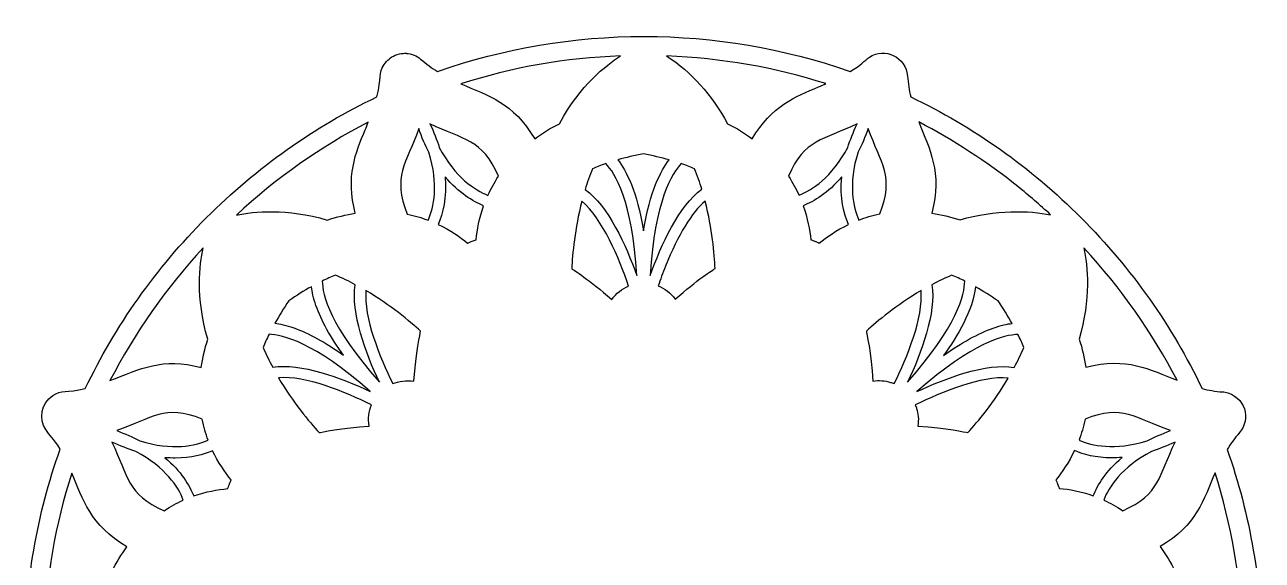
# Model space of a CAD drawing. Header units: millimetres. Extents: x -471 to 1551, y -2688 to 316.
# Drawn here: x 668.1 to 796.9, y -2326.5 to -2270.7 of the extents above; entities that cross this region are included whole.
import ezdxf

# ---------------------------------------------------------------- set-up
doc = ezdxf.new("R2010")
doc.units = ezdxf.units.MM
doc.header["$MEASUREMENT"] = 0
doc.layers.add('Layer 1', color=7, linetype='Continuous')

msp = doc.modelspace()

# ---------------------------------------------------------------- linework, layer by layer
at = {"layer": 'Layer 1', "color": 250}
for points, knots in [([(796.9349, -2336.4045), (796.9349, -2336.4045), (796.9349, -2336.4045), (796.9349, -2336.4045), (796.9349, -2336.4045), (796.9349, -2328.9713), (795.6735, -2321.7407), (793.2858, -2314.9381), (793.2858, -2314.9381), (793.6462, -2314.3524), (794.0517, -2313.7668), (794.5698, -2313.1811), (794.5698, -2313.1811), (795.7636, -2311.8071), (795.2681, -2309.3969), (792.9254, -2308.9464), (792.9254, -2308.9464), (792.9254, -2308.9464), (792.8128, -2308.9464), (792.8128, -2308.9464), (792.8128, -2308.9464), (792.0469, -2308.9014), (791.3261, -2308.7662), (790.6729, -2308.6085), (790.6729, -2308.6085), (787.5645, -2302.0988), (783.3297, -2296.1071), (778.0814, -2290.8362), (778.0814, -2290.8362), (772.8331, -2285.5879), (766.8189, -2281.3531), (760.3317, -2278.2447), (760.3317, -2278.2447), (760.174, -2277.569), (760.0613, -2276.8707), (759.9938, -2276.0823), (759.9938, -2276.0823), (759.8586, -2274.1226), (757.6286, -2273.0415), (756.0293, -2274.1226), (756.0293, -2274.1226), (755.5112, -2274.483), (755.1734, -2274.9336), (754.0246, -2275.6093), (754.0246, -2275.6093), (740.2167, -2270.7439), (724.8997, -2270.7439), (711.0693, -2275.6093), (711.0693, -2275.6093), (710.4836, -2275.2489), (709.8979, -2274.8209), (709.3123, -2274.3253), (709.3123, -2274.3253), (708.9068, -2273.965), (708.3662, -2273.7397), (707.8256, -2273.7172), (707.8256, -2273.7172), (707.8481, -2273.7172), (707.2625, -2273.6496), (706.6543, -2273.9199), (706.6543, -2273.9199), (706.2038, -2274.1226), (705.7984, -2274.438), (705.5056, -2274.8884), (705.5056, -2274.8884), (704.8748, -2275.812), (705.2803, -2276.2174), (704.7622, -2278.2447), (704.7622, -2278.2447), (698.2524, -2281.3531), (692.2608, -2285.5879), (686.9899, -2290.8362), (686.9899, -2290.8362), (686.9899, -2290.8362), (686.9899, -2290.8362), (686.9899, -2290.8362), (686.9899, -2290.8362), (686.9899, -2290.8362), (686.9899, -2290.8362), (686.9899, -2290.8362), (686.9899, -2290.8362), (681.7416, -2296.0845), (677.5068, -2302.0988), (674.3984, -2308.586), (674.3984, -2308.586), (672.3936, -2309.0815), (671.9206, -2308.7211), (671.0196, -2309.3293), (671.0196, -2309.3293), (669.8032, -2310.1177), (669.533, -2311.762), (670.2762, -2312.8658), (670.2762, -2312.8658), (670.6591, -2313.4739), (671.0872, -2313.7443), (671.7854, -2314.893), (671.7854, -2314.893), (669.3529, -2321.7181), (668.0914, -2328.9713), (668.0914, -2336.4045), (668.0914, -2336.4045), (668.0914, -2336.4045), (668.0914, -2336.4045), (668.0914, -2336.4045), (668.0914, -2336.4045), (668.0914, -2336.4045), (668.0914, -2336.4045), (668.0914, -2336.4045), (668.0914, -2336.4045), (668.0914, -2343.8378), (669.3528, -2351.0683), (671.7405, -2357.8934), (671.7405, -2357.8934), (671.3801, -2358.4565), (670.9747, -2359.0422), (670.4566, -2359.6278), (670.4566, -2359.6278), (669.0826, -2361.2271), (670.1187, -2363.7274), (672.2136, -2363.8625), (672.2136, -2363.8625), (673.0019, -2363.9076), (673.7002, -2364.0202), (674.3534, -2364.1779), (674.3534, -2364.1779), (677.5295, -2370.8228), (681.7867, -2376.7919), (686.9675, -2381.9502), (686.9675, -2381.9502), (692.2158, -2387.1985), (698.2301, -2391.4332), (704.7398, -2394.5643), (704.7398, -2394.5643), (704.8975, -2395.2175), (705.0102, -2395.9158), (705.0552, -2396.7041), (705.0552, -2396.7041), (705.1453, -2397.8304), (705.9562, -2398.9116), (707.4879, -2399.0918), (707.4879, -2399.0918), (709.1998, -2399.0467), (708.9295, -2398.461), (711.0468, -2397.1772), (711.0468, -2397.1772), (711.9478, -2397.4925), (712.8488, -2397.7853), (713.7499, -2398.0556), (713.7499, -2398.0556), (726.5216, -2401.9299), (740.78, -2401.8173), (753.9797, -2397.1772), (753.9797, -2397.1772), (754.5653, -2397.5376), (755.151, -2397.943), (755.7367, -2398.4611), (755.7367, -2398.4611), (757.1332, -2399.6775), (759.5434, -2399.1594), (759.9713, -2396.8168), (759.9713, -2396.8168), (759.9713, -2396.8168), (759.9713, -2396.7041), (759.9713, -2396.7041), (759.9713, -2396.7041), (760.0164, -2395.9383), (760.1515, -2395.2175), (760.3092, -2394.5643), (760.3092, -2394.5643), (773.4639, -2388.2572), (784.321, -2377.4677), (790.6731, -2364.2004), (790.6731, -2364.2004), (791.3488, -2364.0427), (792.0471, -2363.9301), (792.8129, -2363.8625), (792.8129, -2363.8625), (794.7276, -2363.7274), (796.0115, -2361.52), (794.5699, -2359.6278), (794.5699, -2359.6278), (794.0518, -2359.0422), (793.6464, -2358.4565), (793.286, -2357.8709), (793.286, -2357.8709), (795.696, -2351.0683), (796.9349, -2343.8378), (796.9349, -2336.4045), (796.9349, -2336.4045), (796.9349, -2336.4045), (796.9349, -2336.4045), (796.9349, -2336.4045)], [0, 0, 0, 0, 0.02040816, 0.02040816, 0.02040816, 0.02040816, 0.04081633, 0.04081633, 0.04081633, 0.04081633, 0.06122449, 0.06122449, 0.06122449, 0.06122449, 0.08163265, 0.08163265, 0.08163265, 0.08163265, 0.10204082, 0.10204082, 0.10204082, 0.10204082, 0.12244898, 0.12244898, 0.12244898, 0.12244898, 0.14285714, 0.14285714, 0.14285714, 0.14285714, 0.16326531, 0.16326531, 0.16326531, 0.16326531, 0.18367347, 0.18367347, 0.18367347, 0.18367347, 0.20408163, 0.20408163, 0.20408163, 0.20408163, 0.2244898, 0.2244898, 0.2244898, 0.2244898, 0.24489796, 0.24489796, 0.24489796, 0.24489796, 0.26530612, 0.26530612, 0.26530612, 0.26530612, 0.28571429, 0.28571429, 0.28571429, 0.28571429, 0.30612245, 0.30612245, 0.30612245, 0.30612245, 0.32653061, 0.32653061, 0.32653061, 0.32653061, 0.34693878, 0.34693878, 0.34693878, 0.34693878, 0.36734694, 0.36734694, 0.36734694, 0.36734694, 0.3877551, 0.3877551, 0.3877551, 0.3877551, 0.40816327, 0.40816327, 0.40816327, 0.40816327, 0.42857143, 0.42857143, 0.42857143, 0.42857143, 0.44897959, 0.44897959, 0.44897959, 0.44897959, 0.46938776, 0.46938776, 0.46938776, 0.46938776, 0.48979592, 0.48979592, 0.48979592, 0.48979592, 0.51020408, 0.51020408, 0.51020408, 0.51020408, 0.53061224, 0.53061224, 0.53061224, 0.53061224, 0.55102041, 0.55102041, 0.55102041, 0.55102041, 0.57142857, 0.57142857, 0.57142857, 0.57142857, 0.59183673, 0.59183673, 0.59183673, 0.59183673, 0.6122449, 0.6122449, 0.6122449, 0.6122449, 0.63265306, 0.63265306, 0.63265306, 0.63265306, 0.65306122, 0.65306122, 0.65306122, 0.65306122, 0.67346939, 0.67346939, 0.67346939, 0.67346939, 0.69387755, 0.69387755, 0.69387755, 0.69387755, 0.71428571, 0.71428571, 0.71428571, 0.71428571, 0.73469388, 0.73469388, 0.73469388, 0.73469388, 0.75510204, 0.75510204, 0.75510204, 0.75510204, 0.7755102, 0.7755102, 0.7755102, 0.7755102, 0.79591837, 0.79591837, 0.79591837, 0.79591837, 0.81632653, 0.81632653, 0.81632653, 0.81632653, 0.83673469, 0.83673469, 0.83673469, 0.83673469, 0.85714286, 0.85714286, 0.85714286, 0.85714286, 0.87755102, 0.87755102, 0.87755102, 0.87755102, 0.89795918, 0.89795918, 0.89795918, 0.89795918, 0.91836735, 0.91836735, 0.91836735, 0.91836735, 0.93877551, 0.93877551, 0.93877551, 0.93877551, 0.95918367, 0.95918367, 0.95918367, 0.95918367, 1, 1, 1, 1]), ([(730.1255, -2273.9875), (728.5713, -2274.9786), (725.9809, -2276.9833), (723.751, -2281.0379), (723.751, -2281.0379), (722.8274, -2281.5109), (721.9715, -2282.029), (721.1831, -2282.6147), (721.1831, -2282.6147), (718.9757, -2278.853), (716.3177, -2278.0871), (713.5021, -2276.8933), (713.5021, -2276.8933), (718.8179, -2275.1813), (724.4041, -2274.1902), (730.1255, -2273.9875)], [0, 0, 0, 0, 0.2, 0.2, 0.2, 0.2, 0.4, 0.4, 0.4, 0.4, 0.6, 0.6, 0.6, 0.6, 1, 1, 1, 1]), ([(750.736, -2277.2086), (748.3258, -2278.1997), (745.848, -2279.2133), (743.8433, -2282.6146), (743.8433, -2282.6146), (743.0549, -2282.0289), (742.199, -2281.5108), (741.2755, -2281.0378), (741.2755, -2281.0378), (739.6086, -2278.0194), (737.4912, -2275.6769), (734.9234, -2273.9874), (734.9234, -2273.9874), (740.6222, -2274.2127), (746.1859, -2275.1813), (751.5018, -2276.8707), (751.5018, -2276.8707), (751.2766, -2276.9834), (751.0063, -2277.096), (750.736, -2277.2086)], [0, 0, 0, 0, 0.16666667, 0.16666667, 0.16666667, 0.16666667, 0.33333333, 0.33333333, 0.33333333, 0.33333333, 0.5, 0.5, 0.5, 0.5, 0.66666667, 0.66666667, 0.66666667, 0.66666667, 1, 1, 1, 1]), ([(703.5459, -2281.6685), (702.5323, -2284.0787), (701.4961, -2286.534), (702.5098, -2290.3633), (702.5098, -2290.3633), (701.5413, -2290.521), (700.5726, -2290.7461), (699.5816, -2291.0615), (699.5816, -2291.0615), (695.3469, -2289.8452), (691.9906, -2290.1606), (690.1211, -2290.5434), (690.1211, -2290.5434), (694.3108, -2286.6692), (698.9284, -2283.4255), (703.8614, -2280.8802), (703.8614, -2280.8802), (703.7486, -2281.1279), (703.6586, -2281.3758), (703.5459, -2281.6685)], [0, 0, 0, 0, 0.16666667, 0.16666667, 0.16666667, 0.16666667, 0.33333333, 0.33333333, 0.33333333, 0.33333333, 0.5, 0.5, 0.5, 0.5, 0.66666667, 0.66666667, 0.66666667, 0.66666667, 1, 1, 1, 1]), ([(709.1097, -2281.556), (709.425, -2282.457), (709.7854, -2283.2679), (710.1683, -2283.9887), (710.1683, -2283.9887), (711.2045, -2287.3899), (710.6864, -2289.7551), (710.1008, -2291.0841), (710.1008, -2291.0841), (709.4251, -2290.8363), (708.7042, -2290.6111), (707.9158, -2290.4534), (707.9158, -2290.4534), (706.3391, -2286.5115), (707.8032, -2285.2275), (709.1097, -2281.556)], [0, 0, 0, 0, 0.2, 0.2, 0.2, 0.2, 0.4, 0.4, 0.4, 0.4, 0.6, 0.6, 0.6, 0.6, 1, 1, 1, 1]), ([(710.2809, -2281.0604), (713.7948, -2282.7497), (715.732, -2282.5921), (717.4213, -2286.5115), (717.4213, -2286.5115), (716.9708, -2287.1647), (716.633, -2287.8404), (716.3176, -2288.4936), (716.3176, -2288.4936), (714.9661, -2287.953), (712.8937, -2286.6466), (711.2495, -2283.5156), (711.2495, -2283.5156), (711.0017, -2282.7272), (710.6864, -2281.9164), (710.2809, -2281.0604)], [0, 0, 0, 0, 0.2, 0.2, 0.2, 0.2, 0.4, 0.4, 0.4, 0.4, 0.6, 0.6, 0.6, 0.6, 1, 1, 1, 1]), ([(747.605, -2286.5115), (749.2718, -2282.6146), (751.2315, -2282.7498), (754.7454, -2281.0604), (754.7454, -2281.0604), (754.3399, -2281.9389), (754.0246, -2282.7497), (753.7768, -2283.5156), (753.7768, -2283.5156), (752.11, -2286.6466), (750.0602, -2287.953), (748.7087, -2288.4711), (748.7087, -2288.4711), (748.4159, -2287.8405), (748.0555, -2287.1647), (747.605, -2286.5115)], [0, 0, 0, 0, 0.2, 0.2, 0.2, 0.2, 0.4, 0.4, 0.4, 0.4, 0.6, 0.6, 0.6, 0.6, 1, 1, 1, 1]), ([(757.1106, -2290.4308), (756.3222, -2290.5885), (755.6015, -2290.8137), (754.9257, -2291.0615), (754.9257, -2291.0615), (754.34, -2289.7326), (753.7994, -2287.3674), (754.8581, -2283.9661), (754.8581, -2283.9661), (755.241, -2283.2453), (755.5789, -2282.4344), (755.9168, -2281.5334), (755.9168, -2281.5334), (757.2232, -2285.2501), (758.6873, -2286.489), (757.1106, -2290.4308)], [0, 0, 0, 0, 0.2, 0.2, 0.2, 0.2, 0.4, 0.4, 0.4, 0.4, 0.6, 0.6, 0.6, 0.6, 1, 1, 1, 1]), ([(771.4816, -2287.5701), (772.6529, -2288.5162), (773.8017, -2289.5073), (774.9054, -2290.521), (774.9054, -2290.521), (772.6754, -2290.0704), (769.1841, -2289.9579), (765.4674, -2291.039), (765.4674, -2291.039), (764.4763, -2290.7237), (763.5077, -2290.4985), (762.5392, -2290.3408), (762.5392, -2290.3408), (763.6429, -2286.1061), (762.2914, -2283.6959), (761.1652, -2280.8577), (761.1652, -2280.8577), (764.7916, -2282.7498), (768.238, -2284.9797), (771.4816, -2287.5701)], [0, 0, 0, 0, 0.16666667, 0.16666667, 0.16666667, 0.16666667, 0.33333333, 0.33333333, 0.33333333, 0.33333333, 0.5, 0.5, 0.5, 0.5, 0.66666667, 0.66666667, 0.66666667, 0.66666667, 1, 1, 1, 1]), ([(732.5132, -2292.1878), (731.8375, -2288.0882), (730.7337, -2285.9258), (729.8327, -2284.7995), (729.8327, -2284.7995), (730.6661, -2284.5518), (731.5671, -2284.349), (732.5132, -2284.1914), (732.5132, -2284.1914), (733.4592, -2284.3491), (734.3377, -2284.5743), (735.1937, -2284.7995), (735.1937, -2284.7995), (734.2927, -2285.9258), (733.1889, -2288.0882), (732.5132, -2292.1878)], [0, 0, 0, 0, 0.2, 0.2, 0.2, 0.2, 0.4, 0.4, 0.4, 0.4, 0.6, 0.6, 0.6, 0.6, 1, 1, 1, 1]), ([(728.5938, -2285.1825), (729.5399, -2286.1736), (731.3644, -2289.0794), (731.8149, -2296.828), (731.8149, -2296.828), (730.6886, -2293.6969), (728.8416, -2289.5974), (726.4314, -2287.8855), (726.4314, -2287.8855), (726.6566, -2287.1647), (726.9044, -2286.4439), (727.1972, -2285.7456), (727.1972, -2285.7456), (727.6253, -2285.5429), (728.0983, -2285.3627), (728.5938, -2285.1825)], [0, 0, 0, 0, 0.2, 0.2, 0.2, 0.2, 0.4, 0.4, 0.4, 0.4, 0.6, 0.6, 0.6, 0.6, 1, 1, 1, 1]), ([(733.2115, -2296.828), (733.662, -2289.0793), (735.5091, -2286.1736), (736.4325, -2285.1825), (736.4325, -2285.1825), (736.9281, -2285.3627), (737.4011, -2285.5429), (737.8291, -2285.7231), (737.8291, -2285.7231), (738.122, -2286.4439), (738.3697, -2287.1647), (738.595, -2287.863), (738.595, -2287.863), (736.1848, -2289.5974), (734.3377, -2293.6969), (733.2115, -2296.828)], [0, 0, 0, 0, 0.2, 0.2, 0.2, 0.2, 0.4, 0.4, 0.4, 0.4, 0.6, 0.6, 0.6, 0.6, 1, 1, 1, 1]), ([(715.8671, -2289.5749), (715.3941, -2290.8813), (715.1914, -2292.0977), (715.0788, -2293.1114), (715.0788, -2293.1114), (715.0563, -2293.1114), (714.9436, -2293.1564), (714.7634, -2293.224), (714.7634, -2293.224), (714.7859, -2293.224), (714.5832, -2293.2916), (714.5832, -2293.2916), (714.5832, -2293.2916), (714.5832, -2293.2916), (714.5157, -2293.3366), (714.5157, -2293.3366), (714.5157, -2293.3366), (714.2679, -2293.4268), (714.2453, -2293.4493), (714.2003, -2293.4718), (714.2003, -2293.4718), (713.412, -2292.8185), (712.3984, -2292.1202), (711.1369, -2291.5121), (711.1369, -2291.5121), (711.6099, -2290.4083), (712.0379, -2288.764), (711.8577, -2286.5565), (711.8577, -2286.5565), (713.2768, -2288.2684), (714.7634, -2289.1244), (715.8671, -2289.5749)], [0, 0, 0, 0, 0.11111111, 0.11111111, 0.11111111, 0.11111111, 0.22222222, 0.22222222, 0.22222222, 0.22222222, 0.33333333, 0.33333333, 0.33333333, 0.33333333, 0.44444444, 0.44444444, 0.44444444, 0.44444444, 0.55555556, 0.55555556, 0.55555556, 0.55555556, 0.66666667, 0.66666667, 0.66666667, 0.66666667, 0.77777778, 0.77777778, 0.77777778, 0.77777778, 1, 1, 1, 1]), ([(750.8035, -2293.4717), (750.6233, -2293.3816), (750.5332, -2293.3591), (750.4431, -2293.314), (750.4431, -2293.314), (750.4656, -2293.314), (750.3756, -2293.2689), (750.353, -2293.2689), (750.353, -2293.2689), (750.3981, -2293.2914), (749.9475, -2293.1112), (749.925, -2293.1112), (749.925, -2293.1112), (749.8349, -2292.0976), (749.6097, -2290.8812), (749.1367, -2289.5748), (749.1367, -2289.5748), (750.2404, -2289.1242), (751.7271, -2288.2683), (753.1462, -2286.579), (753.1462, -2286.579), (752.9435, -2288.7639), (753.3714, -2290.4307), (753.867, -2291.5345), (753.867, -2291.5345), (752.6056, -2292.1202), (751.592, -2292.841), (750.8035, -2293.4717)], [0, 0, 0, 0, 0.125, 0.125, 0.125, 0.125, 0.25, 0.25, 0.25, 0.25, 0.375, 0.375, 0.375, 0.375, 0.5, 0.5, 0.5, 0.5, 0.625, 0.625, 0.625, 0.625, 0.75, 0.75, 0.75, 0.75, 1, 1, 1, 1]), ([(726.0936, -2289.1019), (728.2559, -2290.9264), (729.9678, -2295.026), (730.959, -2297.9317), (730.959, -2297.9317), (730.2832, -2298.202), (729.675, -2298.6751), (729.202, -2299.3283), (729.202, -2299.3283), (726.8819, -2297.256), (725.1925, -2296.2424), (725.0349, -2296.1297), (725.0349, -2296.1297), (725.1249, -2294.5979), (725.3502, -2291.9625), (726.0936, -2289.1019)], [0, 0, 0, 0, 0.2, 0.2, 0.2, 0.2, 0.4, 0.4, 0.4, 0.4, 0.6, 0.6, 0.6, 0.6, 1, 1, 1, 1]), ([(739.969, -2296.1072), (739.8113, -2296.2198), (738.0769, -2297.2785), (735.8019, -2299.3057), (735.8019, -2299.3057), (735.3514, -2298.6525), (734.7207, -2298.202), (734.0449, -2297.9091), (734.0449, -2297.9091), (734.2702, -2297.2784), (734.5179, -2296.5802), (734.8108, -2295.8593), (734.8108, -2295.8593), (736.1172, -2292.5932), (737.5363, -2290.2731), (738.9328, -2289.1018), (738.9328, -2289.1018), (739.6762, -2291.9625), (739.9014, -2294.5979), (739.969, -2296.1072)], [0, 0, 0, 0, 0.16666667, 0.16666667, 0.16666667, 0.16666667, 0.33333333, 0.33333333, 0.33333333, 0.33333333, 0.5, 0.5, 0.5, 0.5, 0.66666667, 0.66666667, 0.66666667, 0.66666667, 1, 1, 1, 1]), ([(686.6746, -2293.9673), (686.2917, -2295.7693), (685.8637, -2299.0129), (687.1476, -2303.4729), (687.1476, -2303.4729), (686.8323, -2304.464), (686.6071, -2305.4325), (686.4494, -2306.4011), (686.4494, -2306.4011), (682.3949, -2305.3424), (680.1424, -2306.5362), (676.9663, -2307.7751), (676.9663, -2307.7751), (679.5342, -2302.7971), (682.8003, -2298.1569), (686.6746, -2293.9673)], [0, 0, 0, 0, 0.2, 0.2, 0.2, 0.2, 0.4, 0.4, 0.4, 0.4, 0.6, 0.6, 0.6, 0.6, 1, 1, 1, 1]), ([(778.5769, -2306.3786), (778.4192, -2305.41), (778.1941, -2304.4414), (777.8787, -2303.4504), (777.8787, -2303.4504), (779.095, -2299.2607), (778.7571, -2295.8594), (778.3742, -2293.9673), (778.3742, -2293.9673), (782.2485, -2298.157), (785.4921, -2302.7746), (788.0599, -2307.7301), (788.0599, -2307.7301), (785.2218, -2306.6264), (782.8342, -2305.2748), (778.5769, -2306.3786)], [0, 0, 0, 0, 0.2, 0.2, 0.2, 0.2, 0.4, 0.4, 0.4, 0.4, 0.6, 0.6, 0.6, 0.6, 1, 1, 1, 1]), ([(705.01, -2307.9328), (699.8518, -2302.1213), (699.0859, -2298.7651), (699.0634, -2297.4136), (699.0634, -2297.4136), (699.5365, -2297.1883), (699.987, -2296.9857), (700.4374, -2296.8055), (700.4374, -2296.8055), (701.1582, -2297.0983), (701.834, -2297.4362), (702.5098, -2297.7966), (702.5098, -2297.7966), (702.0142, -2300.7022), (703.591, -2304.9144), (705.01, -2307.9328)], [0, 0, 0, 0, 0.2, 0.2, 0.2, 0.2, 0.4, 0.4, 0.4, 0.4, 0.6, 0.6, 0.6, 0.6, 1, 1, 1, 1]), ([(765.9629, -2297.4136), (765.9404, -2298.7651), (765.1746, -2302.1213), (760.0163, -2307.9328), (760.0163, -2307.9328), (761.4354, -2304.9144), (763.0121, -2300.7022), (762.5392, -2297.7965), (762.5392, -2297.7965), (763.1924, -2297.4361), (763.8907, -2297.1208), (764.589, -2296.8054), (764.589, -2296.8054), (765.0394, -2296.9857), (765.4899, -2297.1883), (765.9629, -2297.4136)], [0, 0, 0, 0, 0.2, 0.2, 0.2, 0.2, 0.4, 0.4, 0.4, 0.4, 0.6, 0.6, 0.6, 0.6, 1, 1, 1, 1]), ([(697.9372, -2297.9993), (698.0047, -2298.5399), (698.1399, -2299.1931), (698.4102, -2299.959), (698.4102, -2299.959), (698.9733, -2301.5357), (699.9193, -2303.2702), (701.2709, -2305.1397), (701.2709, -2305.1397), (699.4013, -2303.7882), (697.6668, -2302.8421), (696.0901, -2302.279), (696.0901, -2302.279), (695.3018, -2302.0087), (694.6485, -2301.8736), (694.1304, -2301.806), (694.1304, -2301.806), (694.5584, -2301.0401), (695.054, -2300.2518), (695.5946, -2299.4634), (695.5946, -2299.4634), (696.383, -2298.9228), (697.1488, -2298.4272), (697.9372, -2297.9993)], [0, 0, 0, 0, 0.14285714, 0.14285714, 0.14285714, 0.14285714, 0.28571429, 0.28571429, 0.28571429, 0.28571429, 0.42857143, 0.42857143, 0.42857143, 0.42857143, 0.57142857, 0.57142857, 0.57142857, 0.57142857, 0.71428571, 0.71428571, 0.71428571, 0.71428571, 1, 1, 1, 1]), ([(708.6141, -2307.8427), (707.8257, -2307.7076), (707.0598, -2307.8202), (706.4066, -2308.0905), (706.4066, -2308.0905), (705.0551, -2305.3199), (703.3657, -2301.2203), (703.6135, -2298.4047), (703.6135, -2298.4047), (706.1589, -2299.9139), (708.1861, -2301.6032), (709.3124, -2302.6394), (709.3124, -2302.6394), (709.2673, -2302.8421), (708.7943, -2304.8018), (708.6141, -2307.8427)], [0, 0, 0, 0, 0.2, 0.2, 0.2, 0.2, 0.4, 0.4, 0.4, 0.4, 0.6, 0.6, 0.6, 0.6, 1, 1, 1, 1]), ([(761.4129, -2298.4047), (761.6606, -2301.2203), (759.9713, -2305.32), (758.6198, -2308.0905), (758.6198, -2308.0905), (758.4621, -2308.0229), (758.2819, -2307.9554), (758.2594, -2307.9554), (758.2594, -2307.9554), (758.2594, -2307.9554), (758.2369, -2307.9554), (758.2369, -2307.9554), (758.2369, -2307.9554), (757.6512, -2307.7752), (757.0205, -2307.7301), (756.3898, -2307.8202), (756.3898, -2307.8202), (756.2321, -2304.892), (755.7141, -2302.7296), (755.7141, -2302.6169), (755.7141, -2302.6169), (756.8628, -2301.6032), (758.8675, -2299.9139), (761.4129, -2298.4047)], [0, 0, 0, 0, 0.14285714, 0.14285714, 0.14285714, 0.14285714, 0.28571429, 0.28571429, 0.28571429, 0.28571429, 0.42857143, 0.42857143, 0.42857143, 0.42857143, 0.57142857, 0.57142857, 0.57142857, 0.57142857, 0.71428571, 0.71428571, 0.71428571, 0.71428571, 1, 1, 1, 1]), ([(768.9362, -2302.3015), (767.3595, -2302.8646), (765.625, -2303.8107), (763.7555, -2305.1622), (763.7555, -2305.1622), (765.1971, -2303.1575), (766.7964, -2300.4545), (767.0892, -2298.0218), (767.0892, -2298.0218), (767.8551, -2298.4497), (768.6434, -2298.9453), (769.4318, -2299.4859), (769.4318, -2299.4859), (769.9949, -2300.2743), (770.4679, -2301.0627), (770.8959, -2301.8285), (770.8959, -2301.8285), (770.3778, -2301.8736), (769.7246, -2302.0087), (768.9362, -2302.3015)], [0, 0, 0, 0, 0.16666667, 0.16666667, 0.16666667, 0.16666667, 0.33333333, 0.33333333, 0.33333333, 0.33333333, 0.5, 0.5, 0.5, 0.5, 0.66666667, 0.66666667, 0.66666667, 0.66666667, 1, 1, 1, 1]), ([(693.5223, -2302.9548), (694.8738, -2302.9773), (698.23, -2303.7431), (704.0415, -2308.9014), (704.0415, -2308.9014), (701.0231, -2307.4823), (696.8109, -2305.9056), (693.9052, -2306.3785), (693.9052, -2306.3785), (693.5448, -2305.7253), (693.2295, -2305.027), (692.9141, -2304.3287), (692.9141, -2304.3287), (693.0943, -2303.8783), (693.297, -2303.4278), (693.5223, -2302.9548)], [0, 0, 0, 0, 0.2, 0.2, 0.2, 0.2, 0.4, 0.4, 0.4, 0.4, 0.6, 0.6, 0.6, 0.6, 1, 1, 1, 1]), ([(772.1122, -2304.3288), (771.8194, -2305.0496), (771.4815, -2305.7254), (771.1211, -2306.4011), (771.1211, -2306.4011), (768.2154, -2305.9056), (764.0032, -2307.5048), (760.9848, -2308.9239), (760.9848, -2308.9239), (766.7963, -2303.7657), (770.1526, -2302.9998), (771.504, -2302.9773), (771.504, -2302.9773), (771.7293, -2303.4278), (771.932, -2303.8783), (772.1122, -2304.3288)], [0, 0, 0, 0, 0.2, 0.2, 0.2, 0.2, 0.4, 0.4, 0.4, 0.4, 0.6, 0.6, 0.6, 0.6, 1, 1, 1, 1]), ([(704.1992, -2310.2979), (703.9063, -2310.9737), (703.8163, -2311.7395), (703.9514, -2312.5054), (703.9514, -2312.5054), (701.2259, -2312.6631), (698.7707, -2313.1811), (698.7481, -2313.1811), (698.7481, -2313.1811), (697.712, -2312.0549), (696.0226, -2310.0276), (694.5134, -2307.4823), (694.5134, -2307.4823), (697.329, -2307.2345), (701.4511, -2308.9464), (704.1992, -2310.2979)], [0, 0, 0, 0, 0.2, 0.2, 0.2, 0.2, 0.4, 0.4, 0.4, 0.4, 0.6, 0.6, 0.6, 0.6, 1, 1, 1, 1]), ([(766.2783, -2313.1812), (766.0756, -2313.1587), (764.1159, -2312.6631), (761.075, -2312.5055), (761.075, -2312.5055), (761.1876, -2311.7847), (761.12, -2311.199), (760.9398, -2310.6809), (760.9398, -2310.6809), (760.9398, -2310.6809), (760.9398, -2310.5908), (760.9398, -2310.5908), (760.9398, -2310.5908), (760.9398, -2310.5908), (760.8047, -2310.2979), (760.8047, -2310.2979), (760.8047, -2310.2979), (763.5753, -2308.9464), (767.6749, -2307.2571), (770.4905, -2307.5048), (770.4905, -2307.5048), (769.0038, -2310.0502), (767.3145, -2312.0549), (766.2783, -2313.1812)], [0, 0, 0, 0, 0.14285714, 0.14285714, 0.14285714, 0.14285714, 0.28571429, 0.28571429, 0.28571429, 0.28571429, 0.42857143, 0.42857143, 0.42857143, 0.42857143, 0.57142857, 0.57142857, 0.57142857, 0.57142857, 0.71428571, 0.71428571, 0.71428571, 0.71428571, 1, 1, 1, 1]), ([(680.0748, -2314.0371), (679.354, -2313.6542), (678.5431, -2313.3163), (677.6646, -2312.9784), (677.6646, -2312.9784), (681.4037, -2311.672), (682.6201, -2310.2078), (686.562, -2311.7846), (686.562, -2311.7846), (686.7197, -2312.573), (686.9449, -2313.2937), (687.1927, -2313.9695), (687.1927, -2313.9695), (685.8412, -2314.5552), (683.4761, -2315.0958), (680.0748, -2314.0371)], [0, 0, 0, 0, 0.2, 0.2, 0.2, 0.2, 0.4, 0.4, 0.4, 0.4, 0.6, 0.6, 0.6, 0.6, 1, 1, 1, 1]), ([(784.9516, -2314.0371), (781.5503, -2315.0732), (779.1852, -2314.5552), (777.8562, -2313.9695), (777.8562, -2313.9695), (778.1039, -2313.2938), (778.3292, -2312.573), (778.4869, -2311.7846), (778.4869, -2311.7846), (782.4287, -2310.2078), (783.6451, -2311.672), (787.3843, -2312.9784), (787.3843, -2312.9784), (786.4607, -2313.3163), (785.6724, -2313.6767), (784.9516, -2314.0371)], [0, 0, 0, 0, 0.2, 0.2, 0.2, 0.2, 0.4, 0.4, 0.4, 0.4, 0.6, 0.6, 0.6, 0.6, 1, 1, 1, 1]), ([(679.6468, -2315.1409), (682.7778, -2316.8077), (684.0843, -2318.8575), (684.6024, -2320.209), (684.6024, -2320.209), (683.9491, -2320.5018), (683.2734, -2320.8622), (682.6202, -2321.3127), (682.6202, -2321.3127), (678.7233, -2319.6459), (678.8585, -2317.6862), (677.1691, -2314.1723), (677.1691, -2314.1723), (678.0475, -2314.5777), (678.8585, -2314.893), (679.6468, -2315.1409)], [0, 0, 0, 0, 0.2, 0.2, 0.2, 0.2, 0.4, 0.4, 0.4, 0.4, 0.6, 0.6, 0.6, 0.6, 1, 1, 1, 1]), ([(689.5804, -2318.1142), (689.5353, -2318.2043), (689.4902, -2318.3169), (689.4452, -2318.4295), (689.4452, -2318.4295), (689.4452, -2318.4295), (689.4227, -2318.4746), (689.4227, -2318.4746), (689.4227, -2318.4746), (689.4227, -2318.4746), (689.4227, -2318.4971), (689.4227, -2318.4971), (689.4227, -2318.4971), (689.4227, -2318.4971), (689.4002, -2318.5421), (689.4002, -2318.5421), (689.4002, -2318.5421), (689.4002, -2318.5421), (689.3777, -2318.6323), (689.3777, -2318.6323), (689.3777, -2318.6323), (689.3777, -2318.6548), (689.22, -2319.0377), (689.22, -2319.0152), (689.22, -2319.0152), (688.1613, -2319.1053), (686.945, -2319.3305), (685.6836, -2319.781), (685.6836, -2319.781), (685.233, -2318.6773), (684.3771, -2317.1906), (682.6878, -2315.7941), (682.6878, -2315.7941), (683.0707, -2315.8166), (683.4086, -2315.8392), (683.769, -2315.8392), (683.769, -2315.8392), (685.4358, -2315.8392), (686.7198, -2315.4788), (687.6432, -2315.0733), (687.6432, -2315.0733), (688.2289, -2316.3121), (688.9497, -2317.3257), (689.5804, -2318.1142), (689.5804, -2318.1142), (689.5804, -2318.1142), (689.5804, -2318.1142), (689.5804, -2318.1142)], [0, 0, 0, 0, 0.07692308, 0.07692308, 0.07692308, 0.07692308, 0.15384615, 0.15384615, 0.15384615, 0.15384615, 0.23076923, 0.23076923, 0.23076923, 0.23076923, 0.30769231, 0.30769231, 0.30769231, 0.30769231, 0.38461538, 0.38461538, 0.38461538, 0.38461538, 0.46153846, 0.46153846, 0.46153846, 0.46153846, 0.53846154, 0.53846154, 0.53846154, 0.53846154, 0.61538462, 0.61538462, 0.61538462, 0.61538462, 0.69230769, 0.69230769, 0.69230769, 0.69230769, 0.76923077, 0.76923077, 0.76923077, 0.76923077, 0.84615385, 0.84615385, 0.84615385, 0.84615385, 1, 1, 1, 1]), ([(777.3831, -2315.0507), (778.3067, -2315.4562), (779.5906, -2315.8166), (781.2574, -2315.8166), (781.2574, -2315.8166), (781.5953, -2315.8166), (781.9557, -2315.7941), (782.3386, -2315.7715), (782.3386, -2315.7715), (780.6493, -2317.1906), (779.7933, -2318.6548), (779.3428, -2319.7584), (779.3428, -2319.7584), (778.0588, -2319.3079), (776.8425, -2319.0827), (775.8063, -2318.9926), (775.8063, -2318.9926), (775.8063, -2318.9926), (775.8063, -2318.9701), (775.8063, -2318.9701), (775.8063, -2318.9701), (775.7838, -2318.9025), (775.7613, -2318.835), (775.6937, -2318.6773), (775.6937, -2318.6773), (775.6937, -2318.6773), (775.6712, -2318.6322), (775.6712, -2318.6322), (775.6712, -2318.6322), (775.6712, -2318.6322), (775.6487, -2318.6097), (775.6487, -2318.6097), (775.6487, -2318.6097), (775.6487, -2318.6097), (775.6262, -2318.5421), (775.6262, -2318.5421), (775.6262, -2318.5421), (775.6262, -2318.5421), (775.6037, -2318.4971), (775.6037, -2318.4971), (775.6037, -2318.4971), (775.6037, -2318.5196), (775.5812, -2318.452), (775.5812, -2318.4295), (775.5812, -2318.4295), (775.5136, -2318.2718), (775.4686, -2318.1817), (775.4461, -2318.1142), (775.4461, -2318.1142), (776.0767, -2317.3257), (776.7975, -2316.3121), (777.3831, -2315.0507)], [0, 0, 0, 0, 0.07142857, 0.07142857, 0.07142857, 0.07142857, 0.14285714, 0.14285714, 0.14285714, 0.14285714, 0.21428571, 0.21428571, 0.21428571, 0.21428571, 0.28571429, 0.28571429, 0.28571429, 0.28571429, 0.35714286, 0.35714286, 0.35714286, 0.35714286, 0.42857143, 0.42857143, 0.42857143, 0.42857143, 0.5, 0.5, 0.5, 0.5, 0.57142857, 0.57142857, 0.57142857, 0.57142857, 0.64285714, 0.64285714, 0.64285714, 0.64285714, 0.71428571, 0.71428571, 0.71428571, 0.71428571, 0.78571429, 0.78571429, 0.78571429, 0.78571429, 0.85714286, 0.85714286, 0.85714286, 0.85714286, 1, 1, 1, 1]), ([(782.4062, -2321.3127), (781.753, -2320.8622), (781.0773, -2320.5018), (780.4241, -2320.209), (780.4241, -2320.209), (780.9647, -2318.8575), (782.2711, -2316.7851), (785.4021, -2315.1409), (785.4021, -2315.1409), (786.168, -2314.8931), (786.9789, -2314.5778), (787.8573, -2314.1723), (787.8573, -2314.1723), (786.1679, -2317.6636), (786.3031, -2319.6233), (782.4062, -2321.3127)], [0, 0, 0, 0, 0.2, 0.2, 0.2, 0.2, 0.4, 0.4, 0.4, 0.4, 0.6, 0.6, 0.6, 0.6, 1, 1, 1, 1]), ([(678.7233, -2325.0744), (678.1376, -2325.8628), (677.6195, -2326.7187), (677.1465, -2327.6422), (677.1465, -2327.6422), (673.092, -2329.8722), (671.0872, -2332.4852), (670.0961, -2334.0168), (670.0961, -2334.0168), (670.2988, -2328.2955), (671.2899, -2322.7318), (672.9794, -2317.3933), (672.9794, -2317.3933), (674.1507, -2320.0963), (674.9165, -2322.8444), (678.7233, -2325.0744)], [0, 0, 0, 0, 0.2, 0.2, 0.2, 0.2, 0.4, 0.4, 0.4, 0.4, 0.6, 0.6, 0.6, 0.6, 1, 1, 1, 1]), ([(787.8798, -2327.6197), (787.4068, -2326.6962), (786.8887, -2325.8403), (786.303, -2325.0519), (786.303, -2325.0519), (790.0873, -2322.8219), (790.8306, -2320.1865), (792.0244, -2317.3709), (792.0244, -2317.3709), (793.7137, -2322.7093), (794.7048, -2328.273), (794.9076, -2333.9944), (794.9076, -2333.9944), (793.9391, -2332.4627), (791.9343, -2329.8722), (787.8798, -2327.6197)], [0, 0, 0, 0, 0.2, 0.2, 0.2, 0.2, 0.4, 0.4, 0.4, 0.4, 0.6, 0.6, 0.6, 0.6, 1, 1, 1, 1])]:
    msp.add_open_spline(points, degree=3, knots=knots, dxfattribs=at)

doc.saveas('drawing.dxf')
